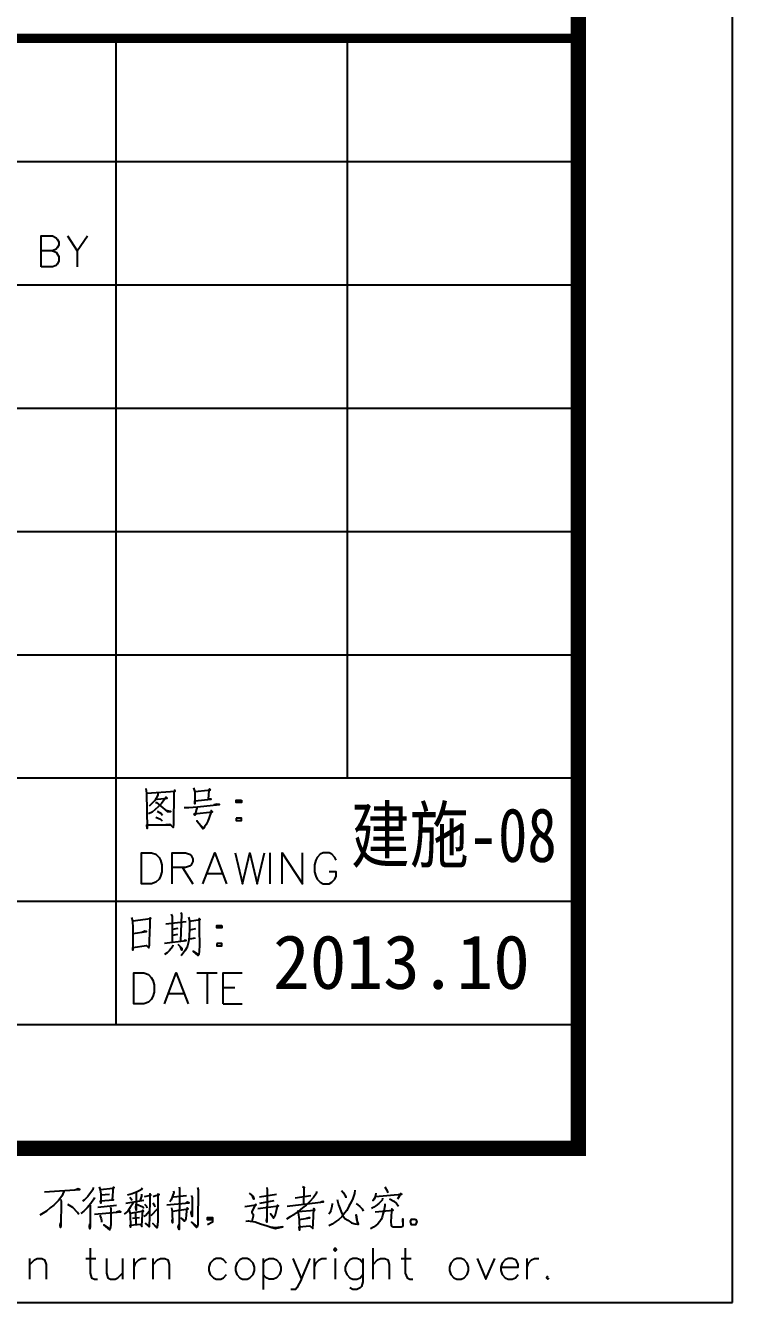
# Model space of a CAD drawing. Extents: x 1417642 to 3570900, y 124798 to 1191112.
# Drawn here: x 1611462 to 1618342, y 124798 to 137223 of the extents above; entities that cross this region are included whole.
import ezdxf

# ---------------------------------------------------------------- set-up
doc = ezdxf.new("R2010")
doc.units = 0
doc.header["$LTSCALE"] = 1000
doc.header["$MEASUREMENT"] = 0
for name, color, linetype in [('PUB_TITLE', 4, 'CONTINUOUS'), ('TEXT', 7, 'CONTINUOUS'), ('图戳', 211, 'CONTINUOUS')]:
    doc.layers.add(name, color=color, linetype=linetype)
doc.styles.add('HZSJ', font='')
doc.styles.get('HZSJ').set_extended_font_data('FangSong_GB2312')

msp = doc.modelspace()

# ---------------------------------------------------------------- linework, layer by layer
at = {"layer": 'PUB_TITLE'}
msp.add_lwpolyline([(1417642.3, 124798.4), (1618342.3, 124798.4), (1618342.3, 250948.4), (1417642.3, 250948.4)], close=True, dxfattribs=at)
at = {"layer": 'PUB_TITLE', "const_width": 150}
msp.add_lwpolyline([(1421392.3, 126298.4), (1616842.3, 126298.4), (1616842.3, 249448.4), (1421392.3, 249448.4)], close=True, dxfattribs=at)
at = {"layer": '图戳'}
for p, q in [((1616842.3, 126298.4), (1616842.3, 249448.4)), ((1612342.3, 137098.4), (1612342.3, 127498.4)), ((1614592.3, 137098.4), (1614592.3, 129898.4)), ((1616842.3, 135898.4), (1606342.3, 135898.4)), ((1616842.3, 134698.4), (1606342.3, 134698.4)), ((1616842.3, 133498.4), (1606342.3, 133498.4)), ((1616842.3, 132298.4), (1606342.3, 132298.4)), ((1616842.3, 131098.4), (1606342.3, 131098.4)), ((1616842.3, 129898.4), (1606342.3, 129898.4)), ((1616842.3, 128698.4), (1606342.3, 128698.4)), ((1616842.3, 127498.4), (1606342.3, 127498.4)), ((1606342.3, 126298.4), (1616842.3, 126298.4))]:
    msp.add_line(p, q, dxfattribs=at)
at = {"layer": '图戳', "const_width": 90}
msp.add_lwpolyline([(1616842.3, 137098.4), (1606342.3, 137098.4)], dxfattribs=at)
at = {"layer": '图戳'}
for points in [[(1611614.2, 134875.5), (1611614.2, 135176), (1611723.5, 135176), (1611761, 135158.9), (1611771.3, 135145.3), (1611784.9, 135117.9), (1611784.9, 135087.2), (1611771.3, 135059.9), (1611761, 135046.2), (1611723.5, 135032.6), (1611614.2, 135032.6)], [(1611870.3, 135176), (1611965.9, 135032.6), (1612064.9, 135176)], [(1611723.5, 135032.6), (1611761, 135018.9), (1611771.3, 135001.9), (1611784.9, 134974.5), (1611784.9, 134930.2), (1611771.3, 134902.8), (1611761, 134889.2), (1611723.5, 134875.5), (1611614.2, 134875.5)], [(1611965.9, 135032.6), (1611965.9, 134875.5)], [(1612631.7, 129798.4), (1612638.5, 129754), (1612645.4, 129409.1), (1612641.9, 129446.7), (1612877.5, 129446.7), (1612860.5, 129450.1), (1612826.3, 129446.7)], [(1612641.9, 129754), (1612918.5, 129774.5), (1612911.7, 129784.7), (1612904.9, 129754), (1612901.4, 129453.5), (1612898, 129419.4), (1612874.1, 129446.7)], [(1612734.1, 129699.3), (1612747.8, 129695.9), (1612840, 129706.2), (1612829.7, 129716.4), (1612785.3, 129655), (1612754.6, 129620.8), (1612723.9, 129593.5), (1612693.2, 129569.6), (1612659, 129552.5)], [(1612751.2, 129750.6), (1612751.2, 129733.5), (1612720.5, 129682.3), (1612682.9, 129644.7), (1612665.8, 129627.6)], [(1613096.1, 129805.2), (1613109.7, 129767.6), (1613109.7, 129651.5), (1613109.7, 129678.9), (1613270.2, 129695.9), (1613242.9, 129695.9), (1613249.7, 129781.3), (1613253.1, 129794.9), (1613259.9, 129784.7), (1613236, 129781.3), (1613109.7, 129767.6)], [(1612727.3, 129661.8), (1612737.5, 129661.8), (1612840, 129576.4), (1612877.5, 129576.4), (1612840, 129583.3), (1612822.9, 129590.1)], [(1613007.3, 129614), (1613051.7, 129614), (1613137, 129620.8), (1613348.7, 129644.7), (1613324.8, 129648.1), (1613294.1, 129641.3)], [(1613133.6, 129620.8), (1613109.7, 129538.9), (1613102.9, 129552.5), (1613280.4, 129573), (1613270.2, 129586.7), (1613270.2, 129573), (1613249.7, 129518.4), (1613236, 129480.8), (1613219, 129450.1), (1613205.3, 129426.2), (1613195.1, 129409.1), (1613188.2, 129405.7), (1613130.2, 129484.2), (1613191.7, 129412.5)], [(1613563.8, 129685.7), (1613563.8, 129661.8), (1613512.6, 129661.8), (1613512.6, 129685.7), (1613563.8, 129685.7), (1613563.8, 129685.7)], [(1612730.7, 129521.8), (1612775.1, 129501.3), (1612792.2, 129484.2)], [(1612744.4, 129579.8), (1612781.9, 129555.9), (1612795.6, 129538.9)], [(1613512.6, 129511.6), (1613512.6, 129487.7), (1613563.8, 129487.7), (1613563.8, 129511.6), (1613512.6, 129511.6), (1613512.6, 129511.6)], [(1612590.7, 128873.1), (1612590.7, 129173.5), (1612689.7, 129173.5), (1612730.7, 129159.9), (1612761.4, 129129.1), (1612775.1, 129101.8), (1612788.8, 129057.4), (1612788.8, 128989.2), (1612775.1, 128944.8), (1612761.4, 128917.5), (1612730.7, 128886.7), (1612689.7, 128873.1), (1612590.7, 128873.1), (1612590.7, 128873.1)], [(1612887.8, 128873.1), (1612887.8, 129173.5), (1613017.5, 129173.5), (1613058.5, 129159.9), (1613075.6, 129146.2), (1613089.2, 129115.5), (1613089.2, 129088.2), (1613075.6, 129057.4), (1613058.5, 129043.8), (1613017.5, 129030.1), (1612887.8, 129030.1)], [(1613188.2, 128873.1), (1613304.3, 129173.5), (1613417, 128873.1)], [(1613502.4, 129173.5), (1613574.1, 128873.1), (1613645.8, 129173.5), (1613717.5, 128873.1), (1613789.2, 129173.5)], [(1613843.8, 128873.1), (1613843.8, 129173.5)], [(1613959.9, 128873.1), (1613959.9, 129173.5), (1614157.9, 128873.1), (1614157.9, 129173.5)], [(1614485.7, 129101.8), (1614472, 129129.1), (1614444.7, 129159.9), (1614417.4, 129173.5), (1614359.4, 129173.5), (1614328.6, 129159.9), (1614301.3, 129129.1), (1614287.7, 129101.8), (1614274, 129057.4), (1614274, 128989.2), (1614287.7, 128944.8), (1614301.3, 128917.5), (1614328.6, 128886.7), (1614359.4, 128873.1), (1614417.4, 128873.1), (1614444.7, 128886.7), (1614472, 128917.5), (1614485.7, 128944.8), (1614485.7, 128989.2), (1614417.4, 128989.2)], [(1612990.2, 129030.1), (1613089.2, 128873.1)], [(1613232.6, 128972.1), (1613372.6, 128972.1)], [(1612495.1, 128545.3), (1612502, 128511.1), (1612505.4, 128439.4), (1612505.4, 128360.9), (1612505.4, 128350.7), (1612505.4, 128299.5), (1612505.4, 128227.7), (1612505.4, 128251.6), (1612638.5, 128272.1), (1612662.4, 128248.2), (1612669.3, 128279), (1612669.3, 128316.5), (1612672.7, 128395.1), (1612676.1, 128473.6), (1612676.1, 128541.9), (1612679.5, 128531.6), (1612505.4, 128507.7)], [(1612826.3, 128483.8), (1613024.4, 128504.3)], [(1612880.9, 128576), (1612887.8, 128555.5), (1612887.8, 128302.9)], [(1612973.1, 128593.1), (1612980, 128576), (1612969.7, 128313.1)], [(1613048.3, 128548.7), (1613058.5, 128511.1), (1613058.5, 128439.4), (1613055.1, 128357.5), (1613048.3, 128306.3), (1613034.6, 128255.1), (1613014.1, 128220.9), (1612976.6, 128169.7)], [(1613058.5, 128507.7), (1613160.9, 128524.8), (1613150.7, 128535), (1613150.7, 128432.6), (1613150.7, 128425.8), (1613154.1, 128275.5), (1613150.7, 128217.5), (1613147.3, 128183.4), (1613143.9, 128173.1), (1613092.6, 128217.5), (1613140.4, 128186.8)], [(1612505.4, 128388.2), (1612638.5, 128408.7), (1612624.9, 128412.1), (1612594.1, 128398.5)], [(1612891.2, 128429.2), (1612949.2, 128439.4)], [(1612894.6, 128371.2), (1612945.8, 128381.4)], [(1613061.9, 128425.8), (1613120, 128436)], [(1613372.6, 128466.8), (1613372.6, 128442.9), (1613324.8, 128442.9), (1613324.8, 128466.8), (1613372.6, 128466.8), (1613372.6, 128466.8)], [(1612816.1, 128296), (1613024.4, 128319.9), (1613014.1, 128323.4), (1613000.5, 128313.1)], [(1612894.6, 128275.5), (1612891.2, 128258.5), (1612863.9, 128224.3), (1612840, 128200.4), (1612816.1, 128183.4)], [(1612945.8, 128285.8), (1612983.4, 128244.8), (1612983.4, 128227.7), (1612969.7, 128258.5)], [(1613055.1, 128337), (1613061.9, 128337), (1613116.5, 128347.3)], [(1613324.8, 128292.6), (1613324.8, 128268.7), (1613372.6, 128268.7), (1613372.6, 128292.6), (1613324.8, 128292.6), (1613324.8, 128292.6)], [(1612515.6, 127705.4), (1612515.6, 128005.8), (1612614.6, 128005.8), (1612659, 127988.7), (1612686.3, 127961.4), (1612700, 127934.1), (1612713.6, 127889.7), (1612713.6, 127818), (1612700, 127777.1), (1612686.3, 127746.3), (1612659, 127719), (1612614.6, 127705.4), (1612515.6, 127705.4), (1612515.6, 127705.4)], [(1612816.1, 127705.4), (1612928.8, 128005.8), (1613044.8, 127705.4)], [(1613130.2, 128005.8), (1613328.2, 128005.8)], [(1613229.2, 128005.8), (1613229.2, 127705.4)], [(1613386.3, 127705.4), (1613386.3, 128005.8), (1613570.7, 128005.8)], [(1613386.3, 127862.4), (1613499, 127862.4)], [(1612857, 127804.4), (1613000.5, 127804.4)], [(1613386.3, 127705.4), (1613570.7, 127705.4)], [(1611836.2, 125878.7), (1611815.7, 125834.3), (1611781.5, 125789.9), (1611737.1, 125745.5), (1611703, 125718.2), (1611665.4, 125687.5), (1611634.7, 125667), (1611600.6, 125646.5)], [(1611648.4, 125875.2), (1611989.8, 125899.1), (1611976.1, 125902.6), (1611942, 125892.3)], [(1612119.5, 125916.2), (1612116.1, 125895.7), (1612095.6, 125865), (1612068.3, 125830.9), (1612034.2, 125793.3), (1612017.1, 125783.1)], [(1612177.6, 125923), (1612187.8, 125895.7), (1612194.7, 125851.3), (1612194.7, 125807), (1612194.7, 125779.6), (1612194.7, 125766), (1612191.2, 125786.5), (1612317.6, 125796.7), (1612307.3, 125796.7), (1612317.6, 125919.6), (1612324.4, 125916.2), (1612314.2, 125906), (1612187.8, 125895.7)], [(1612597.6, 125909.4), (1612587.3, 125895.7), (1612549.8, 125875.2), (1612498.5, 125854.8), (1612454.2, 125841.1)], [(1612539.5, 125865), (1612539.5, 125697.7), (1612536.1, 125721.6), (1612539.5, 125755.7)], [(1612901.4, 125885.5), (1612904.9, 125868.4), (1612880.9, 125796.7), (1612867.3, 125776.2)], [(1612956.1, 125923), (1612959.5, 125906), (1612956.1, 125509.9), (1612949.2, 125533.8), (1612956.1, 125557.7)], [(1613137, 125916.2), (1613143.9, 125895.7), (1613140.4, 125578.2), (1613140.4, 125557.7), (1613137, 125540.6), (1613133.6, 125533.8), (1613126.8, 125527), (1613079, 125578.2), (1613133.6, 125533.8)], [(1613809.7, 125916.2), (1613813.1, 125895.7), (1613809.7, 125578.2), (1613806.2, 125595.3), (1613809.7, 125615.8)], [(1614294.5, 125878.7), (1614294.5, 125861.6), (1614263.8, 125820.6), (1614229.6, 125779.6), (1614192.1, 125745.5), (1614157.9, 125718.2), (1614117, 125684), (1614072.6, 125653.3), (1614072.6, 125649.9), (1614038.4, 125632.8), (1614000.9, 125608.9)], [(1614157.9, 125926.5), (1614178.4, 125916.2), (1614171.6, 125916.2), (1614168.2, 125755.7)], [(1614666.7, 125892.3), (1614663.3, 125858.2), (1614646.2, 125810.4), (1614632.5, 125772.8), (1614608.6, 125735.3), (1614588.1, 125694.3), (1614567.6, 125667), (1614540.3, 125632.8), (1614513, 125605.5), (1614482.3, 125585), (1614448.1, 125561.1), (1614414, 125544.1)], [(1614536.9, 125888.9), (1614557.4, 125865), (1614571.1, 125841.1), (1614577.9, 125827.4), (1614577.9, 125817.2)], [(1614960.3, 125923), (1614980.8, 125885.5), (1614987.6, 125865)], [(1611805.4, 125800.1), (1611808.8, 125779.6), (1611805.4, 125540.6), (1611802, 125527), (1611798.6, 125550.9), (1611805.4, 125574.8)], [(1611979.6, 125653.3), (1611969.3, 125673.8), (1611921.5, 125721.6), (1611873.7, 125752.3)], [(1612133.2, 125820.6), (1612126.4, 125803.5), (1612099.1, 125762.6), (1612061.5, 125718.2), (1612030.8, 125687.5), (1612000, 125663.6)], [(1612092.2, 125745.5), (1612092.2, 125533.8), (1612088.8, 125513.3), (1612085.4, 125537.2), (1612088.8, 125564.5)], [(1612167.3, 125725), (1612348.3, 125745.5)], [(1612194.7, 125844.5), (1612280, 125851.3)], [(1612515.6, 125772.8), (1612481.5, 125721.6), (1612457.6, 125687.5), (1612423.4, 125656.7)], [(1612614.6, 125789.9), (1612437.1, 125762.6)], [(1612478.1, 125824), (1612498.5, 125793.3)], [(1612542.9, 125755.7), (1612604.4, 125728.4), (1612614.6, 125714.8)], [(1612590.7, 125851.3), (1612590.7, 125834.3), (1612573.7, 125783.1)], [(1612621.5, 125830.9), (1612682.9, 125841.1), (1612672.7, 125854.8), (1612672.7, 125834.3), (1612669.3, 125612.3), (1612665.8, 125561.1), (1612665.8, 125557.7), (1612665.8, 125533.8), (1612628.3, 125568), (1612662.4, 125540.6)], [(1612621.5, 125755.7), (1612638.5, 125735.3), (1612641.9, 125718.2)], [(1612703.4, 125830.9), (1612710.2, 125834.3), (1612761.4, 125847.9), (1612751.2, 125851.3), (1612751.2, 125810.4), (1612751.2, 125588.4), (1612747.8, 125554.3), (1612744.4, 125530.4), (1612741, 125523.6), (1612700, 125568), (1612744.4, 125527)], [(1612700, 125769.4), (1612717.1, 125742.1), (1612720.5, 125728.4)], [(1612836.6, 125748.9), (1613055.1, 125769.4), (1613051.7, 125769.4), (1613038, 125772.8), (1613020.9, 125766)], [(1612901.4, 125827.4), (1613027.8, 125837.7)], [(1613075.6, 125837.7), (1613082.4, 125820.6), (1613082.4, 125636.2), (1613075.6, 125670.4), (1613079, 125690.9)], [(1613598, 125731.8), (1613707.2, 125748.9), (1613700.4, 125752.3), (1613666.3, 125684), (1613666.3, 125673.8), (1613676.5, 125656.7), (1613676.5, 125639.7), (1613666.3, 125585)], [(1613638.9, 125861.6), (1613673.1, 125834.3), (1613679.9, 125827.4), (1613683.3, 125803.5), (1613669.7, 125834.3)], [(1613724.3, 125711.4), (1613925.7, 125738.7), (1613915.5, 125745.5), (1613901.8, 125690.9), (1613888.2, 125639.7), (1613874.5, 125619.2), (1613847.2, 125660.1), (1613877.9, 125626)], [(1613738, 125827.4), (1613905.3, 125851.3)], [(1613741.4, 125766), (1613881.4, 125789.9)], [(1614007.7, 125735.3), (1614362.8, 125776.2), (1614356, 125779.6), (1614335.5, 125772.8)], [(1614086.2, 125817.2), (1614239.9, 125837.7)], [(1614448.1, 125762.6), (1614444.7, 125731.8), (1614434.5, 125694.3), (1614424.2, 125670.4), (1614414, 125656.7)], [(1614495.9, 125800.1), (1614509.6, 125748.9), (1614519.8, 125714.8), (1614533.5, 125680.6), (1614550.6, 125643.1), (1614571.1, 125615.8), (1614598.4, 125598.7), (1614635.9, 125574.8), (1614670.1, 125564.5), (1614694, 125561.1), (1614704.2, 125561.1), (1614687.2, 125605.5), (1614680.3, 125649.9), (1614694, 125561.1)], [(1614680.3, 125762.6), (1614714.5, 125731.8), (1614738.4, 125707.9), (1614748.6, 125687.5)], [(1614960.3, 125759.2), (1614960.3, 125738.7), (1614950.1, 125687.5), (1614939.8, 125656.7), (1614933, 125629.4), (1614922.7, 125605.5), (1614909.1, 125585), (1614892, 125564.5), (1614871.5, 125547.5), (1614847.6, 125530.4), (1614820.3, 125513.3)], [(1614936.4, 125813.8), (1614933, 125793.3), (1614902.3, 125762.6), (1614871.5, 125738.7), (1614851, 125725), (1614830.6, 125711.4)], [(1614871.5, 125861.6), (1614868.1, 125837.7), (1614861.3, 125820.6), (1614854.5, 125803.5), (1614847.6, 125793.3), (1614840.8, 125789.9), (1614868.1, 125830.9), (1615124.2, 125851.3), (1615113.9, 125858.2), (1615083.2, 125803.5)], [(1615004.7, 125807), (1615045.7, 125783.1), (1615073, 125762.6), (1615086.6, 125745.5), (1615093.5, 125735.3)], [(1612133.2, 125656.7), (1612389.3, 125680.6), (1612379, 125687.5), (1612348.3, 125677.2)], [(1612184.4, 125646.5), (1612198.1, 125612.3), (1612201.5, 125595.3), (1612201.5, 125578.2)], [(1612286.8, 125725), (1612293.7, 125711.4), (1612293.7, 125612.3), (1612293.7, 125554.3), (1612286.8, 125516.7), (1612283.4, 125506.5), (1612225.4, 125554.3), (1612283.4, 125513.3)], [(1612471.2, 125694.3), (1612481.5, 125660.1), (1612484.9, 125530.4), (1612481.5, 125550.9), (1612580.5, 125561.1), (1612594.1, 125537.2), (1612597.6, 125602.1), (1612604.4, 125697.7), (1612611.2, 125687.5), (1612481.5, 125663.6)], [(1612570.2, 125622.6), (1612502, 125615.8)], [(1612532.7, 125670.4), (1612536.1, 125557.7)], [(1612618, 125636.2), (1612628.3, 125643.1), (1612669.3, 125690.9)], [(1612686.3, 125643.1), (1612751.2, 125711.4)], [(1612884.4, 125718.2), (1612887.8, 125680.6), (1612887.8, 125673.8), (1612891.2, 125574.8), (1612887.8, 125595.3), (1612891.2, 125608.9)], [(1612891.2, 125687.5), (1613044.8, 125707.9), (1613034.6, 125718.2), (1613027.8, 125690.9), (1613024.4, 125646.5), (1613020.9, 125615.8), (1613017.5, 125598.7), (1613007.3, 125588.4), (1612976.6, 125619.2), (1613010.7, 125591.9)], [(1613280.4, 125602.1), (1613232.6, 125602.1), (1613232.6, 125626), (1613280.4, 125626), (1613280.4, 125578.2), (1613232.6, 125554.3)], [(1614113.5, 125694.3), (1614117, 125670.4), (1614123.8, 125605.5), (1614127.2, 125503.1), (1614123.8, 125533.8), (1614229.6, 125544.1), (1614256.9, 125516.7), (1614260.4, 125568), (1614267.2, 125711.4), (1614274, 125694.3), (1614117, 125680.6)], [(1614123.8, 125605.5), (1614229.6, 125622.6), (1614219.4, 125622.6), (1614195.5, 125615.8)], [(1614864.7, 125680.6), (1615038.8, 125697.7), (1615028.6, 125707.9), (1615025.2, 125687.5), (1615018.3, 125581.6), (1615021.8, 125550.9), (1615028.6, 125540.6), (1615038.8, 125533.8), (1615055.9, 125533.8), (1615073, 125533.8), (1615117.4, 125533.8), (1615134.4, 125540.6), (1615137.8, 125544.1), (1615134.4, 125612.3), (1615134.4, 125540.6)], [(1613604.8, 125588.4), (1613632.1, 125591.9), (1613649.2, 125588.4), (1613697, 125581.6), (1613748.2, 125564.5), (1613813.1, 125544.1), (1613860.9, 125527), (1613895, 125516.7), (1613966.7, 125533.8), (1613895, 125523.6), (1613850.6, 125530.4)], [(1615257.4, 125608.9), (1615271, 125585), (1615257.4, 125554.3), (1615219.8, 125554.3), (1615209.6, 125585), (1615219.8, 125608.9), (1615257.4, 125608.9), (1615257.4, 125608.9)], [(1612092.2, 125325.5), (1612092.2, 125083.1), (1612105.9, 125038.7), (1612133.2, 125025.1), (1612163.9, 125025.1)], [(1614461.8, 125311.9), (1614475.5, 125298.2), (1614489.1, 125311.9), (1614475.5, 125325.5), (1614461.8, 125311.9), (1614461.8, 125311.9)], [(1614844.2, 125025.1), (1614844.2, 125325.5)], [(1615158.3, 125325.5), (1615158.3, 125083.1), (1615175.4, 125038.7), (1615202.7, 125025.1), (1615230, 125025.1)], [(1611505, 125168.5), (1611549.3, 125212.9), (1611576.7, 125226.5), (1611621, 125226.5), (1611648.4, 125212.9), (1611662, 125168.5), (1611662, 125025.1)], [(1611505, 125025.1), (1611505, 125226.5)], [(1612047.8, 125226.5), (1612146.9, 125226.5)], [(1612249.3, 125226.5), (1612249.3, 125083.1), (1612262.9, 125038.7), (1612290.3, 125025.1), (1612334.7, 125025.1), (1612362, 125038.7), (1612406.4, 125083.1)], [(1612406.4, 125226.5), (1612406.4, 125025.1)], [(1612519, 125141.2), (1612532.7, 125182.1), (1612563.4, 125212.9), (1612590.7, 125226.5), (1612635.1, 125226.5)], [(1612519, 125025.1), (1612519, 125226.5)], [(1612703.4, 125168.5), (1612747.8, 125212.9), (1612775.1, 125226.5), (1612819.5, 125226.5), (1612846.8, 125212.9), (1612860.5, 125168.5), (1612860.5, 125025.1)], [(1612703.4, 125025.1), (1612703.4, 125226.5)], [(1613417, 125182.1), (1613389.7, 125212.9), (1613362.4, 125226.5), (1613318, 125226.5), (1613290.7, 125212.9), (1613259.9, 125182.1), (1613246.3, 125141.2), (1613246.3, 125110.4), (1613259.9, 125069.5), (1613290.7, 125038.7), (1613318, 125025.1), (1613362.4, 125025.1), (1613389.7, 125038.7), (1613417, 125069.5)], [(1613574.1, 125226.5), (1613546.8, 125212.9), (1613519.4, 125182.1), (1613505.8, 125141.2), (1613505.8, 125110.4), (1613519.4, 125069.5), (1613546.8, 125038.7), (1613574.1, 125025.1), (1613618.5, 125025.1), (1613645.8, 125038.7), (1613676.5, 125069.5), (1613690.2, 125110.4), (1613690.2, 125141.2), (1613676.5, 125182.1), (1613645.8, 125212.9), (1613618.5, 125226.5), (1613574.1, 125226.5), (1613574.1, 125226.5)], [(1613775.5, 125182.1), (1613802.8, 125212.9), (1613833.6, 125226.5), (1613874.5, 125226.5), (1613905.3, 125212.9), (1613932.6, 125182.1), (1613946.2, 125141.2), (1613946.2, 125110.4), (1613932.6, 125069.5), (1613905.3, 125038.7), (1613874.5, 125025.1), (1613833.6, 125025.1), (1613802.8, 125038.7), (1613775.5, 125069.5)], [(1613775.5, 125226.5), (1613775.5, 124926.1)], [(1614062.3, 125226.5), (1614147.7, 125025.1), (1614233, 125226.5)], [(1614274, 125141.2), (1614287.7, 125182.1), (1614318.4, 125212.9), (1614345.7, 125226.5), (1614390.1, 125226.5)], [(1614274, 125025.1), (1614274, 125226.5)], [(1614475.5, 125226.5), (1614475.5, 125025.1)], [(1614745.2, 125182.1), (1614717.9, 125212.9), (1614687.2, 125226.5), (1614646.2, 125226.5), (1614618.9, 125212.9), (1614588.1, 125182.1), (1614574.5, 125141.2), (1614574.5, 125110.4), (1614588.1, 125069.5), (1614618.9, 125038.7), (1614646.2, 125025.1), (1614687.2, 125025.1), (1614717.9, 125038.7), (1614745.2, 125069.5)], [(1614745.2, 125226.5), (1614745.2, 124997.8), (1614731.5, 124953.4), (1614717.9, 124939.7), (1614687.2, 124926.1), (1614646.2, 124926.1), (1614618.9, 124939.7)], [(1614844.2, 125168.5), (1614888.6, 125212.9), (1614915.9, 125226.5), (1614960.3, 125226.5), (1614987.6, 125212.9), (1615001.3, 125168.5), (1615001.3, 125025.1)], [(1615117.4, 125226.5), (1615216.4, 125226.5)], [(1615660.2, 125226.5), (1615629.5, 125212.9), (1615602.2, 125182.1), (1615588.5, 125141.2), (1615588.5, 125110.4), (1615602.2, 125069.5), (1615629.5, 125038.7), (1615660.2, 125025.1), (1615701.2, 125025.1), (1615731.9, 125038.7), (1615759.3, 125069.5), (1615772.9, 125110.4), (1615772.9, 125141.2), (1615759.3, 125182.1), (1615731.9, 125212.9), (1615701.2, 125226.5), (1615660.2, 125226.5), (1615660.2, 125226.5)], [(1615858.3, 125226.5), (1615943.6, 125025.1), (1616029, 125226.5)], [(1616087, 125141.2), (1616257.8, 125141.2), (1616257.8, 125168.5), (1616244.1, 125195.8), (1616230.4, 125212.9), (1616199.7, 125226.5), (1616158.7, 125226.5), (1616131.4, 125212.9), (1616100.7, 125182.1), (1616087, 125141.2), (1616087, 125110.4), (1616100.7, 125069.5), (1616131.4, 125038.7), (1616158.7, 125025.1), (1616199.7, 125025.1), (1616230.4, 125038.7), (1616257.8, 125069.5)], [(1616343.1, 125141.2), (1616356.8, 125182.1), (1616387.5, 125212.9), (1616414.8, 125226.5), (1616459.2, 125226.5)], [(1616343.1, 125025.1), (1616343.1, 125226.5)], [(1614147.7, 125025.1), (1614103.3, 124939.7), (1614089.6, 124926.1), (1614045.3, 124926.1)], [(1616544.6, 125055.8), (1616530.9, 125038.7), (1616544.6, 125025.1), (1616558.2, 125038.7)]]:
    msp.add_lwpolyline(points, dxfattribs=at)

# ---------------------------------------------------------------- texts
at = {"layer": 'TEXT', "style": 'HZSJ', "width": 0.8}
msp.add_text('建施-08', height=525, rotation=0, dxfattribs=at).set_placement((1614629.3, 129085.2))
at = {"layer": 'TEXT', "style": 'HZSJ'}
msp.add_text('2013.10', height=525, rotation=0, dxfattribs=at).set_placement((1613871, 127849.7))

doc.saveas('drawing.dxf')
